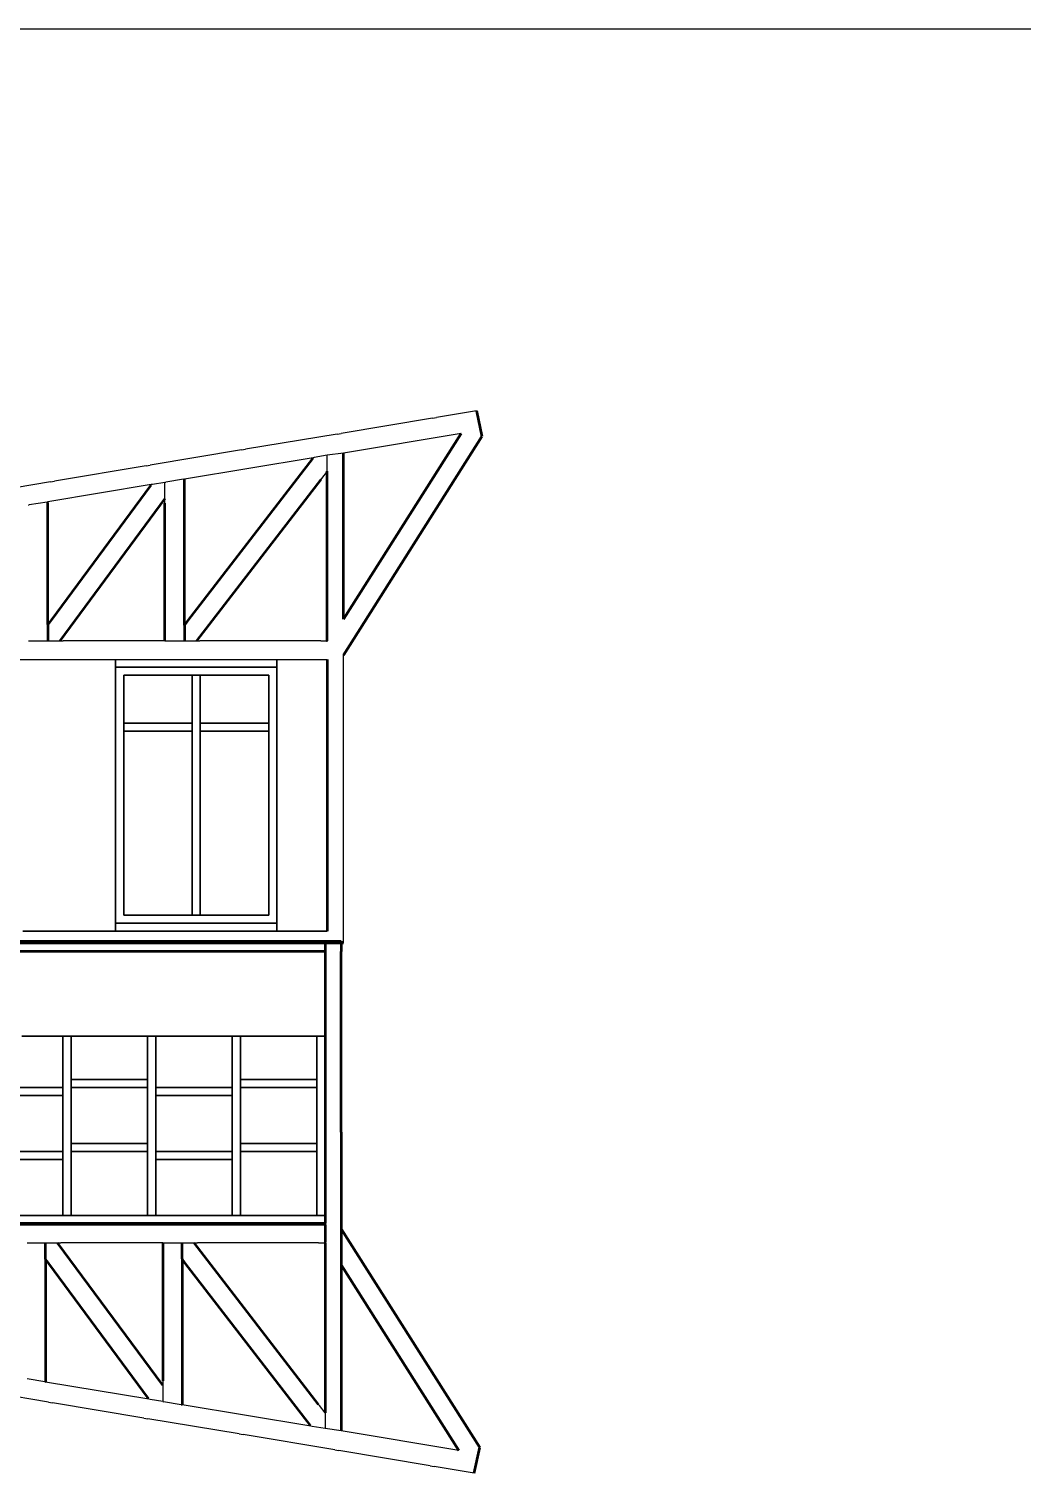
# Model space of a CAD drawing. Header units: centimetres. Extents: x 87 to 195, y 102 to 162.
# Drawn here: x 116.29 to 119.81, y 156.86 to 161.98 of the extents above; entities that cross this region are included whole.
import ezdxf

# ---------------------------------------------------------------- set-up
doc = ezdxf.new("R2010")
doc.units = ezdxf.units.CM
doc.layers.add('modulos alternativos', color=10, linetype='Continuous')

msp = doc.modelspace()

# ---------------------------------------------------------------- linework, layer by layer
for p, q in [((117.8803, 160.6257), (117.7389, 160.6022)), ((117.7248, 160.5998), (117.4007, 160.5458)), ((117.7248, 160.5998), (117.7389, 160.6022)), ((117.3866, 160.5435), (117.0625, 160.4894)), ((117.3866, 160.5435), (117.4007, 160.5458)), ((117.8263, 160.5453), (117.4091, 160.4758)), ((117.0484, 160.4871), (116.7243, 160.4331)), ((117.302, 160.4598), (116.8456, 160.3838)), ((117.0484, 160.4871), (117.0625, 160.4894)), ((117.302, 160.4598), (117.3003, 160.4577)), ((117.306, 160.4605), (117.302, 160.4598)), ((117.3521, 160.4682), (117.306, 160.4605)), ((117.4092, 160.4758), (117.3521, 160.4682)), ((117.3521, 160.4171), (117.3521, 160.4682)), ((116.7102, 160.4307), (116.3861, 160.3767)), ((116.7102, 160.4307), (116.7243, 160.4331)), ((117.3521, 160.4125), (117.332, 160.3865)), ((117.3521, 160.4125), (117.3521, 160.4171)), ((116.372, 160.3744), (116.0479, 160.3203)), ((116.7284, 160.3642), (116.362, 160.3032)), ((116.372, 160.3744), (116.3861, 160.3767)), ((116.7284, 160.3642), (116.7268, 160.3621)), ((116.7324, 160.3649), (116.7284, 160.3642)), ((116.777, 160.3723), (116.7324, 160.3649)), ((116.777, 160.3723), (116.7798, 160.3728)), ((116.777, 160.3194), (116.777, 160.3723)), ((116.8428, 160.3833), (116.7798, 160.3728)), ((116.8428, 160.3833), (116.8456, 160.3838)), ((116.8456, 160.3819), (116.8456, 160.3838)), ((117.332, 160.3865), (117.3292, 160.3828)), ((116.3592, 160.3027), (116.2963, 160.2922)), ((116.3592, 160.3027), (116.362, 160.3032)), ((116.362, 160.3013), (116.362, 160.3032)), ((116.777, 160.3147), (116.777, 160.3194)), ((116.777, 160.3039), (116.777, 160.3147)), ((116.777, 160.2992), (116.777, 160.3039)), ((116.2935, 160.2918), (116.2963, 160.2922)), ((116.2935, 159.8107), (116.2963, 159.8107)), ((116.2963, 159.8107), (116.3592, 159.8107)), ((116.3592, 159.8107), (116.362, 159.8107)), ((116.362, 159.8107), (116.4012, 159.8107)), ((116.4012, 159.8107), (116.4047, 159.8107)), ((116.4047, 159.8107), (116.4126, 159.8107)), ((116.4126, 159.8107), (116.4161, 159.8107)), ((116.777, 159.8107), (116.4161, 159.8107)), ((116.777, 159.8107), (116.7798, 159.8107)), ((116.7798, 159.8107), (116.8428, 159.8107)), ((116.8428, 159.8107), (116.8456, 159.8107)), ((116.8456, 159.8107), (116.8853, 159.8107)), ((116.8853, 159.8107), (116.8889, 159.8107)), ((116.8889, 159.8107), (116.8968, 159.8107)), ((116.8968, 159.8107), (116.9003, 159.8107)), ((117.3292, 159.8107), (116.9003, 159.8107)), ((117.3292, 159.8107), (117.332, 159.8107)), ((117.332, 159.8107), (117.3521, 159.8107)), ((117.3521, 159.8079), (117.3521, 159.8107)), ((113.1235, 159.7455), (117.3521, 159.7455)), ((117.4092, 158.7421), (117.4092, 159.7601)), ((117.3441, 158.7471), (117.3441, 158.7455)), ((117.3441, 157.7471), (117.3441, 157.7443)), ((117.4012, 157.7291), (117.4012, 157.7499)), ((116.2883, 157.6785), (116.3512, 157.6785)), ((116.3512, 157.6785), (116.354, 157.6785)), ((116.354, 157.6785), (116.3932, 157.6785)), ((116.3932, 157.6785), (116.3967, 157.6785)), ((116.3967, 157.6785), (116.4046, 157.6785)), ((116.4046, 157.6785), (116.4081, 157.6785)), ((116.769, 157.6785), (116.4081, 157.6785)), ((116.769, 157.6785), (116.7718, 157.6785)), ((116.7718, 157.6785), (116.8348, 157.6785)), ((116.8348, 157.6785), (116.8376, 157.6785)), ((116.8376, 157.6785), (116.8773, 157.6785)), ((116.8773, 157.6785), (116.8809, 157.6785)), ((116.8809, 157.6785), (116.8888, 157.6785)), ((116.8888, 157.6785), (116.8923, 157.6785)), ((117.3212, 157.6785), (116.8923, 157.6785)), ((117.3212, 157.6785), (117.324, 157.6785)), ((117.324, 157.6785), (117.3441, 157.6785)), ((117.3441, 157.6813), (117.3441, 157.6785)), ((116.3512, 157.1865), (116.2883, 157.197)), ((116.3512, 157.1865), (116.354, 157.1861)), ((116.354, 157.188), (116.354, 157.1861)), ((116.7204, 157.125), (116.354, 157.1861)), ((116.769, 157.1901), (116.769, 157.1853)), ((116.769, 157.1853), (116.769, 157.1746)), ((116.364, 157.1149), (116.0399, 157.1689)), ((116.769, 157.1746), (116.769, 157.1699)), ((116.769, 157.1699), (116.769, 157.1169)), ((116.364, 157.1149), (116.3781, 157.1125)), ((116.7022, 157.0585), (116.3781, 157.1125)), ((116.7204, 157.125), (116.7188, 157.1272)), ((116.7244, 157.1243), (116.7204, 157.125)), ((116.769, 157.1169), (116.7244, 157.1243)), ((116.769, 157.1169), (116.7718, 157.1164)), ((116.8348, 157.1059), (116.7718, 157.1164)), ((116.8348, 157.1059), (116.8376, 157.1055)), ((116.8376, 157.1074), (116.8376, 157.1055)), ((117.294, 157.0294), (116.8376, 157.1055)), ((117.324, 157.1028), (117.3212, 157.1064)), ((117.3441, 157.0767), (117.324, 157.1028)), ((116.7022, 157.0585), (116.7163, 157.0562)), ((117.0404, 157.0022), (116.7163, 157.0562)), ((117.294, 157.0294), (117.2923, 157.0316)), ((117.298, 157.0287), (117.294, 157.0294)), ((117.3441, 157.0211), (117.298, 157.0287)), ((117.3441, 157.0767), (117.3441, 157.0721)), ((117.3441, 157.0721), (117.3441, 157.0211)), ((117.0404, 157.0022), (117.0545, 156.9998)), ((117.3786, 156.9458), (117.0545, 156.9998)), ((117.4012, 157.0134), (117.3441, 157.0211)), ((117.8183, 156.9439), (117.4011, 157.0135)), ((117.3786, 156.9458), (117.3927, 156.9434)), ((117.7168, 156.8894), (117.3927, 156.9434)), ((117.7168, 156.8894), (117.7309, 156.8871)), ((117.8723, 156.8635), (117.7309, 156.8871))]:
    msp.add_line(p, q)
at = {"lineweight": 50}
for p, q in [((117.8803, 160.6257), (117.8998, 160.5353)), ((117.8263, 160.5453), (117.4092, 159.8881)), ((117.8998, 160.5353), (117.4092, 159.7601)), ((117.3003, 160.4577), (116.857, 159.8818)), ((117.4092, 159.8881), (117.4092, 160.4758)), ((117.3521, 159.8107), (117.3521, 160.4125)), ((116.7268, 160.3621), (116.3735, 159.8839)), ((116.8456, 159.8669), (116.8456, 160.3819)), ((117.3292, 160.3828), (116.8889, 159.8107)), ((116.362, 159.8684), (116.362, 160.3013)), ((116.777, 160.3147), (116.4047, 159.8107)), ((116.777, 159.8107), (116.777, 160.2992)), ((116.3707, 159.8801), (116.362, 159.8684)), ((116.362, 159.8684), (116.362, 159.8637)), ((116.362, 159.8637), (116.362, 159.8107)), ((116.3735, 159.8839), (116.3707, 159.8801)), ((116.8542, 159.8781), (116.8456, 159.8669)), ((116.8456, 159.8669), (116.8456, 159.8623)), ((116.8456, 159.8623), (116.8456, 159.8107)), ((116.857, 159.8818), (116.8542, 159.8781)), ((113.0584, 158.7471), (117.4012, 158.7471)), ((113.0664, 158.7421), (117.4092, 158.7421)), ((117.3441, 158.7455), (117.3441, 158.7112)), ((117.4012, 158.7471), (117.4012, 158.7112)), ((117.4012, 158.7471), (117.4012, 158.7128)), ((117.3441, 158.7112), (113.1155, 158.7112)), ((117.3441, 158.7112), (117.3441, 158.4112)), ((117.4012, 158.0712), (117.4012, 158.7112)), ((117.3441, 158.4112), (117.3441, 157.7757)), ((117.4012, 158.0712), (117.4012, 157.7291)), ((117.3441, 157.7471), (113.1155, 157.7471)), ((117.3441, 157.7443), (113.1155, 157.7443)), ((117.3441, 157.7757), (117.3441, 157.7471)), ((117.3441, 157.7443), (117.3441, 157.6813)), ((117.8918, 156.9539), (117.4012, 157.7291)), ((117.4012, 157.7291), (117.4012, 157.6064)), ((116.354, 157.6256), (116.354, 157.6785)), ((116.769, 157.1746), (116.3967, 157.6785)), ((116.769, 157.6785), (116.769, 157.1901)), ((116.8376, 157.6269), (116.8376, 157.6785)), ((117.3212, 157.1064), (116.8809, 157.6785)), ((117.3441, 157.6785), (117.3441, 157.0767)), ((116.354, 157.6208), (116.354, 157.6256)), ((116.3627, 157.6092), (116.354, 157.6208)), ((116.354, 157.6208), (116.354, 157.188)), ((116.3655, 157.6054), (116.3627, 157.6092)), ((116.7188, 157.1272), (116.3655, 157.6054)), ((116.8376, 157.6223), (116.8376, 157.6269)), ((116.8462, 157.6111), (116.8376, 157.6223)), ((116.8376, 157.6223), (116.8376, 157.1074)), ((116.849, 157.6075), (116.8462, 157.6111)), ((117.2923, 157.0316), (116.849, 157.6075)), ((117.4012, 157.6064), (117.4012, 157.6012)), ((117.8183, 156.9439), (117.4012, 157.6012)), ((117.4012, 157.6012), (117.4012, 157.0134)), ((117.8723, 156.8635), (117.8918, 156.9539))]:
    msp.add_line(p, q, dxfattribs=at)
at = {"lineweight": 35}
for p, q in [((116.6021, 159.7455), (116.6021, 159.7181)), ((117.1735, 159.7181), (117.1735, 159.7455)), ((116.6021, 158.8112), (116.6021, 159.7181)), ((116.6021, 159.7181), (117.1735, 159.7181)), ((116.6307, 159.6896), (116.6307, 159.5198)), ((116.8735, 159.6896), (116.6307, 159.6896)), ((116.8735, 159.6896), (116.9021, 159.6896)), ((116.8735, 159.5198), (116.8735, 159.6896)), ((117.1449, 159.6896), (116.9021, 159.6896)), ((116.9021, 159.5198), (116.9021, 159.6896)), ((117.1449, 159.5198), (117.1449, 159.6896)), ((117.1735, 158.8112), (117.1735, 159.7181)), ((116.8735, 159.5198), (116.6307, 159.5198)), ((116.6307, 159.5198), (116.6307, 159.4912)), ((116.8735, 159.4912), (116.6307, 159.4912)), ((116.6307, 159.4912), (116.6307, 158.8398)), ((116.8735, 159.5198), (116.8735, 159.4912)), ((116.8735, 158.8398), (116.8735, 159.4912)), ((117.1449, 159.5198), (116.9021, 159.5198)), ((116.9021, 159.5198), (116.9021, 159.4912)), ((117.1449, 159.4912), (116.9021, 159.4912)), ((116.9021, 158.8398), (116.9021, 159.4912)), ((117.1449, 159.5198), (117.1449, 159.4912)), ((117.1449, 158.8398), (117.1449, 159.4912)), ((116.6307, 158.8398), (116.8735, 158.8398)), ((116.8735, 158.8398), (116.9021, 158.8398)), ((116.9021, 158.8398), (117.1449, 158.8398)), ((116.6021, 158.7826), (116.2735, 158.7826)), ((116.6021, 158.8112), (117.1735, 158.8112)), ((116.6021, 158.8112), (116.6021, 158.7826)), ((117.1735, 158.7826), (116.6021, 158.7826)), ((117.1735, 158.7826), (117.1735, 158.8112)), ((117.3521, 158.7826), (117.1735, 158.7826)), ((116.2694, 158.4112), (116.4155, 158.4112)), ((116.4155, 158.4112), (116.4155, 158.3744)), ((116.4155, 158.4112), (116.4441, 158.4112)), ((116.4441, 158.4112), (116.5797, 158.4112)), ((116.4441, 158.4112), (116.4441, 158.3808)), ((116.5797, 158.4112), (116.7155, 158.4112)), ((116.7155, 158.4112), (116.7155, 158.3751)), ((116.7155, 158.4112), (116.7441, 158.4112)), ((116.7441, 158.4112), (116.9872, 158.4112)), ((116.7441, 158.4112), (116.7441, 158.3789)), ((116.9872, 158.4112), (117.0155, 158.4112)), ((117.0155, 158.4112), (117.0155, 158.3803)), ((117.0155, 158.4112), (117.0441, 158.4112)), ((117.0441, 158.4112), (117.2038, 158.4112)), ((117.0441, 158.4112), (117.0441, 158.385)), ((117.2038, 158.4112), (117.3155, 158.4112)), ((117.3155, 158.4112), (117.3441, 158.4112)), ((117.3155, 158.4112), (117.3155, 158.3613)), ((116.4155, 158.3744), (116.4155, 158.3352)), ((116.4441, 158.3808), (116.4441, 158.339)), ((116.7155, 158.3751), (116.7155, 158.3311)), ((116.7441, 158.3789), (116.7441, 158.3358)), ((117.0155, 158.3803), (117.0155, 158.3343)), ((117.0441, 158.385), (117.0441, 158.3369)), ((117.3155, 158.3613), (117.3155, 158.3445)), ((116.4155, 158.3352), (116.4155, 158.282)), ((116.4441, 158.339), (116.4441, 158.2866)), ((116.7155, 158.3311), (116.7155, 158.3072)), ((116.7155, 158.3072), (116.7155, 158.2965)), ((116.7441, 158.3358), (116.7441, 158.3098)), ((116.7441, 158.3098), (116.7441, 158.2996)), ((117.0155, 158.3343), (117.0155, 158.3291)), ((117.0155, 158.3291), (117.0155, 158.3056)), ((117.0155, 158.3056), (117.0155, 158.278)), ((117.0441, 158.3369), (117.0441, 158.3322)), ((117.0441, 158.3322), (117.0441, 158.3093)), ((117.0441, 158.3093), (117.0441, 158.278)), ((117.3155, 158.3445), (117.3155, 158.3096)), ((117.3155, 158.3096), (117.3155, 158.3081)), ((117.3155, 158.3081), (117.3155, 158.278)), ((116.4155, 158.282), (116.4155, 158.2802)), ((116.4155, 158.2802), (116.4155, 158.278)), ((116.4155, 158.278), (116.4155, 158.2295)), ((116.4441, 158.2866), (116.4441, 158.2828)), ((116.4441, 158.2828), (116.4441, 158.278)), ((116.4441, 158.278), (116.4441, 158.2581)), ((116.4441, 158.2295), (116.4441, 158.2581)), ((116.5457, 158.2581), (116.4441, 158.2581)), ((116.5734, 158.2581), (116.5457, 158.2581)), ((116.7155, 158.2581), (116.5734, 158.2581)), ((116.7155, 158.2965), (116.7155, 158.278)), ((116.7155, 158.278), (116.7155, 158.2581)), ((116.7155, 158.2295), (116.7155, 158.2581)), ((116.7441, 158.2996), (116.7441, 158.278)), ((116.7441, 158.278), (116.7441, 158.2295)), ((117.0155, 158.278), (117.0155, 158.2583)), ((117.0155, 158.2583), (117.0155, 158.2538)), ((117.0441, 158.278), (117.0441, 158.2645)), ((117.0441, 158.2645), (117.0441, 158.2614)), ((117.0441, 158.2614), (117.0441, 158.2581)), ((117.3155, 158.2581), (117.0441, 158.2581)), ((117.0441, 158.2295), (117.0441, 158.2581)), ((117.3155, 158.278), (117.3155, 158.2581)), ((117.3155, 158.2295), (117.3155, 158.2581)), ((116.4155, 158.2295), (116.1441, 158.2295)), ((116.4155, 158.201), (116.4155, 158.2295)), ((116.4441, 158.2295), (116.4899, 158.2295)), ((116.4441, 158.2295), (116.4441, 158.2138)), ((116.4441, 158.2138), (116.4441, 158.1803)), ((116.4899, 158.2295), (116.7155, 158.2295)), ((116.7155, 158.2295), (116.7155, 158.1928)), ((116.7441, 158.201), (116.7441, 158.2295)), ((116.8838, 158.2295), (116.7441, 158.2295)), ((116.9254, 158.2295), (116.8838, 158.2295)), ((117.0155, 158.2295), (116.9254, 158.2295)), ((117.0155, 158.2538), (117.0155, 158.2295)), ((117.0155, 158.201), (117.0155, 158.2295)), ((117.0441, 158.2295), (117.2127, 158.2295)), ((117.0441, 158.2295), (117.0441, 158.1955)), ((117.2127, 158.2295), (117.2164, 158.2295)), ((117.2164, 158.2295), (117.3155, 158.2295)), ((117.3155, 158.2295), (117.3155, 158.0312)), ((116.1441, 158.201), (116.2994, 158.201)), ((116.2994, 158.201), (116.4065, 158.201)), ((116.4065, 158.201), (116.4155, 158.201)), ((116.4155, 158.201), (116.4155, 158.1801)), ((116.4155, 158.1801), (116.4155, 158.1273)), ((116.4441, 158.1803), (116.4441, 158.1335)), ((116.7155, 158.1928), (116.7155, 158.1858)), ((116.7155, 158.1858), (116.7155, 158.1731)), ((116.7155, 158.1731), (116.7155, 158.1204)), ((116.7441, 158.201), (116.7529, 158.201)), ((116.7441, 158.201), (116.7441, 158.199)), ((116.7441, 158.199), (116.7441, 158.1879)), ((116.7441, 158.1879), (116.7441, 158.1808)), ((116.7441, 158.1808), (116.7441, 158.1259)), ((116.7529, 158.201), (116.8192, 158.201)), ((116.8192, 158.201), (117.0155, 158.201)), ((117.0155, 158.201), (117.0155, 158.1949)), ((117.0155, 158.1949), (117.0155, 158.1777)), ((117.0155, 158.1777), (117.0155, 158.0026)), ((117.0441, 158.1955), (117.0441, 158.1852)), ((117.0441, 158.1852), (117.0441, 158.0312)), ((116.4155, 158.1273), (116.4155, 158.0925)), ((116.4441, 158.1335), (116.4441, 158.1001)), ((116.7155, 158.1204), (116.7155, 158.1165)), ((116.7155, 158.1165), (116.7155, 158.0312)), ((116.7441, 158.1259), (116.7441, 158.1223)), ((116.7441, 158.1223), (116.7441, 158.0026)), ((116.4155, 158.0925), (116.4155, 158.0633)), ((116.4155, 158.0633), (116.4155, 158.0554)), ((116.4155, 158.0554), (116.4155, 158.0026)), ((116.4441, 158.1001), (116.4441, 158.0687)), ((116.4441, 158.0687), (116.4441, 158.0613)), ((116.4441, 158.0613), (116.4441, 158.0312)), ((116.4155, 158.0026), (116.1559, 158.0026)), ((116.4155, 157.974), (116.4155, 158.0026)), ((116.7155, 158.0312), (116.4441, 158.0312)), ((116.4441, 158.0026), (116.4441, 158.0312)), ((116.4441, 158.0026), (116.7155, 158.0026)), ((116.4441, 158.0026), (116.4441, 157.7757)), ((116.7155, 158.0026), (116.7155, 158.0312)), ((116.7155, 158.0026), (116.7155, 157.7757)), ((117.0155, 158.0026), (116.7441, 158.0026)), ((116.7441, 157.974), (116.7441, 158.0026)), ((117.0155, 157.974), (117.0155, 158.0026)), ((117.0441, 158.0026), (117.0441, 158.0312)), ((117.2164, 158.0312), (117.0441, 158.0312)), ((117.0441, 158.0026), (117.2164, 158.0026)), ((117.0441, 158.0026), (117.0441, 157.7757)), ((117.3155, 158.0312), (117.2164, 158.0312)), ((117.2164, 158.0026), (117.3155, 158.0026)), ((117.3155, 158.0026), (117.3155, 158.0312)), ((117.3155, 158.0026), (117.3155, 157.7757)), ((116.1441, 157.974), (116.4155, 157.974)), ((116.4155, 157.974), (116.4155, 157.7757)), ((116.7441, 157.974), (117.0155, 157.974)), ((116.7441, 157.974), (116.7441, 157.7757)), ((117.0155, 157.974), (117.0155, 157.7757)), ((113.1155, 157.7438), (117.3441, 157.7438)), ((116.4155, 157.7757), (116.1441, 157.7757)), ((116.4441, 157.7757), (116.4155, 157.7757)), ((116.7155, 157.7757), (116.4441, 157.7757)), ((116.7441, 157.7757), (116.7155, 157.7757)), ((117.0155, 157.7757), (116.7441, 157.7757)), ((117.0441, 157.7757), (117.0155, 157.7757)), ((117.2164, 157.7757), (117.0441, 157.7757)), ((117.3155, 157.7757), (117.2164, 157.7757)), ((117.3441, 157.7757), (117.3155, 157.7757))]:
    msp.add_line(p, q, dxfattribs=at)
at = {"lineweight": 53}
msp.add_line((117.3521, 159.7455), (117.3521, 158.7826), dxfattribs=at)
at = {"layer": 'modulos alternativos'}
msp.add_line((105.397, 161.9784), (195.397, 161.9784), dxfattribs=at)

doc.saveas('drawing.dxf')
